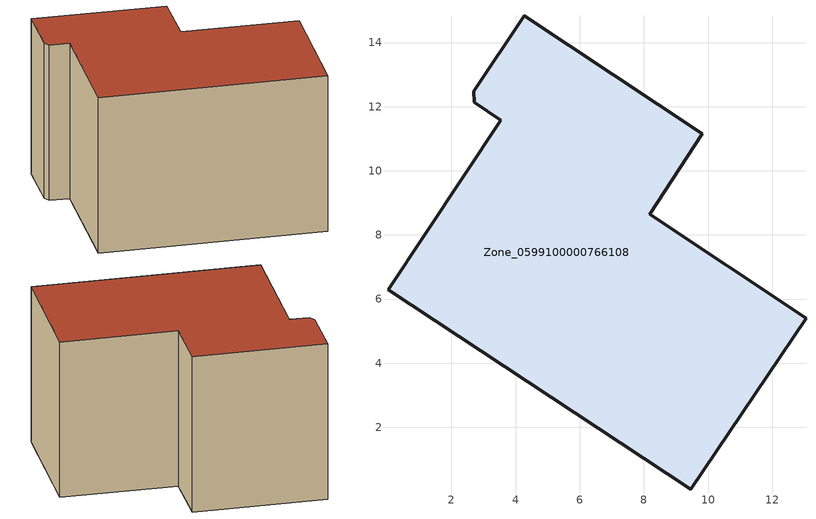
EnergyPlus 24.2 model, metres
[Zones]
Zone_0599100000766108
 floor ground (C_G): 2.7,12.14 2.69,12.48 4.27,14.84 9.82,11.16 8.18,8.64 13.05,5.4 9.46,0.07 0.04,6.3 3.54,11.58 z1.64
 wall outside (C_F): 9.82,11.16 4.27,14.84 2.69,12.48 2.7,12.14 3.54,11.58 0.04,6.3 9.46,0.07 13.05,5.4 8.18,8.64 9.82,11.16 z1.64:9.89
 roof outside (C_R): 2.69,12.48 2.7,12.14 3.54,11.58 0.04,6.3 9.46,0.07 13.05,5.4 8.18,8.64 9.82,11.16 4.27,14.84 z9.89
[BUILDING]
Pand.0599100000766108: North Axis=0; Terrain=City; Loads Convergence Tolerance Value=0.04; Temperature Convergence Tolerance Value=0.4; Solar Distribution=FullExterior; Maximum Number of Warmup Days=25; Minimum Number of Warmup Days=1
[Site:Location]
Rotterdam.The.Hague.AP_ZH_NLD Design_Conditions: Latitude=51.96; Longitude=4.45; Time Zone=1; Elevation=-4.5
[SITE:GROUNDTEMPERATURE:BUILDINGSURFACE]
18, 18, 18, 18, 18, 18, 18, 18, 18, 18, 18, 18
[MATERIAL] Thermal Absorptance=0.9; Solar Absorptance=0.7; Visible Absorptance=0.7
Name | Roughness | Thickness | Conductivity | Density | Specific Heat
G.D.2006-2014 | MediumSmooth | 0.15 | 0.06 | 540 | 1210
F.D.2006-2014 | Rough | 0.3 | 0.12 | 1920 | 840
R.D.2006-2014 | MediumRough | 0.2 | 0.08 | 1500 | 1000
[CONSTRUCTION]
C_G: G.D.2006-2014
C_F: F.D.2006-2014
C_R: R.D.2006-2014
[ZONE]
Zone_0599100000766108: Type=1; Multiplier=1; Ceiling Height=Autocalculate; Volume=Autocalculate; Floor Area=autocalculate; Part of Total Floor Area=Yes
[ZONEINFILTRATION:DESIGNFLOWRATE]
Infil_Zone_0599100000766108: Zone or ZoneList or Space or SpaceList=Zone_0599100000766108; Schedule=AlwaysOn; Design Flow Rate Calculation Method=Flow/Area; Flow Rate per Floor Area=0.0021; Constant Term Coefficient=1; Temperature Term Coefficient=0; Velocity Term Coefficient=0; Velocity Squared Term Coefficient=0
[HVACTEMPLATE:ZONE:IDEALLOADSAIRSYSTEM]
Zone_0599100000766108: Maximum Heating Supply Air Temperature=50; Minimum Cooling Supply Air Temperature=13; Maximum Heating Supply Air Humidity Ratio=0.0156; Minimum Cooling Supply Air Humidity Ratio=0.0077; Heating Limit=NoLimit; Cooling Limit=NoLimit; Dehumidification Control Type=ConstantSensibleHeatRatio; Cooling Sensible Heat Ratio=0.7; Dehumidification Setpoint=60; Humidification Control Type=None; Humidification Setpoint=30; Outdoor Air Method=None; Outdoor Air Flow Rate per Person=0.00944; Outdoor Air Flow Rate per Zone Floor Area=0; Outdoor Air Flow Rate per Zone=0; Demand Controlled Ventilation Type=None; Outdoor Air Economizer Type=NoEconomizer; Heat Recovery Type=None; Sensible Heat Recovery Effectiveness=0.7; Latent Heat Recovery Effectiveness=0.65
[ZONECONTROL:THERMOSTAT]
ThermostatControl_Zone_0599100000766108: Zone or ZoneList=Zone_0599100000766108; Control Type Schedule=DualSetpointControlType; Control 1=Thermostat_Zone_0599100000766108; Temperature Difference Between Cutout And Setpoint=0
[THERMOSTATSETPOINT:DUALSETPOINT]
Thermostat_Zone_0599100000766108: Heating Setpoint Temperature Schedule=HeatingSetpoint_Zone_0599100000766108; Cooling Setpoint Temperature Schedule=CoolingSetpoint_Zone_0599100000766108
[SCHEDULE:COMPACT]
HeatingSetpoint_Zone_0599100000766108: Through: 12/31, For: AllDays, Until: 24:00, 21
CoolingSetpoint_Zone_0599100000766108: Through: 12/31, For: AllDays, Until: 24:00, 24
DualSetpointControlType: Through: 12/31, For: AllDays, Until: 24:00, 4
AlwaysOn: Through: 12/31, For: AllDays, Until: 24:00, 1
